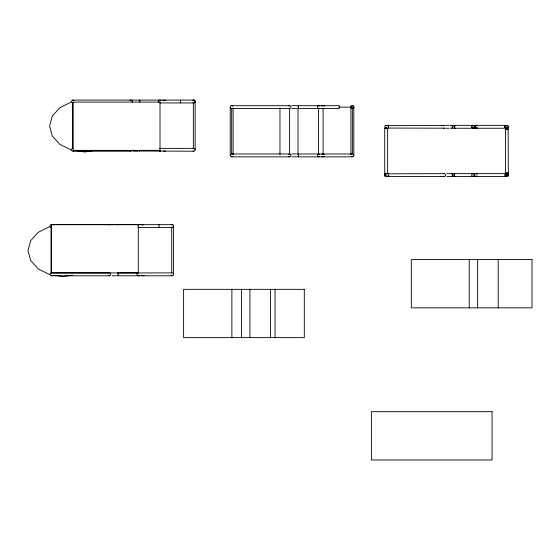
<?xml version="1.0" encoding="UTF-8"?>
<svg xmlns="http://www.w3.org/2000/svg" width="560" height="560" viewBox="0 0 560 560"><rect width="100%" height="100%" fill="white"/><g stroke="black" fill="none" stroke-linecap="round" stroke-linejoin="round"><path stroke-width="0.84" d="M455.014 176.477A1.449 0.686 -90 0 1 454.153 175.077A1.449 0.686 -90 0 1 455.014 173.677L450.877 173.677A1.449 1.267 -90 0 1 452.473 175.077A1.449 1.267 -90 0 1 450.877 176.477L505.162 176.526L505.162 173.628L454.839 173.628M388.703 175.455L388.661 176.526L444.171 176.526M475.104 127.526L475.062 128.247L475.013 127.176L474.607 127.176L474.663 127.82L472.122 127.82A1.449 1.442 -90 0 1 472.122 125.776L474.663 125.776L474.607 126.427L475.013 126.427L475.062 125.349L475.111 126.427M441.28 125.776L441.322 125.398M505.169 176.477L505.162 173.628M51.415 227.514C49.791 227.591 49.448 225.022 51.044 224.672L171.738 224.672C173.768 224.077 174.23 227.563 172.116 227.514L137.935 227.465M73.024 102.935C71.393 103.005 71.057 100.436 72.653 100.086L193.347 100.086C195.377 99.491 195.839 102.984 193.725 102.935L159.929 102.935M173.565 226.072L173.565 274.344L173.138 275.373L172.116 275.793L117.761 275.793L117.369 275.373M195.174 101.486L195.174 149.765L194.747 150.787L193.725 151.214L139.09 151.018M230.23 107.135L230.657 106.106L231.679 105.686L289.611 105.686C291.438 105.63 291.438 108.633 289.611 108.584L231.679 108.584L230.657 108.157L230.23 107.135L230.23 155.414L230.657 156.436L231.679 156.863L289.611 156.863C291.438 156.912 291.438 153.909 289.611 153.965L231.679 153.965L230.657 154.385L230.23 155.414M350.924 154.546L350.924 107.135C350.854 105.273 353.892 105.273 353.822 107.135L353.822 155.414L353.402 156.436L352.373 156.863L298.018 156.863L297.626 156.436M353.822 107.135A1.449 1.449 0 0 1 351.652 108.388A1.449 1.449 0 0 1 351.652 105.875A1.449 1.449 0 0 1 353.822 107.135C353.892 108.99 350.854 108.99 350.924 107.135M139.853 102.207C140.168 101.626 139.741 99.232 138.971 100.457M444.171 173.628L385.448 173.824M388.661 176.526L388.633 176.099L385.448 176.33M388.437 128.051L388.367 125.349L388.465 125.776M139.853 150.486L139.37 151.214M132.188 102.207C133.049 100.856 131.054 99.253 129.955 100.457M297.626 106.106L298.018 105.686L339.255 105.686L339.255 108.584L297.745 108.388M297.626 154.385L298.018 153.965L352.373 153.965L353.402 154.385L353.822 155.414M132.188 150.486L130.963 151.214L73.024 151.214C71.162 151.284 71.162 148.246 73.024 148.316M476.497 176.099L477.533 176.33M117.481 224.812L118.041 224.812M288.61 106.106L289.611 105.686M288.61 154.385L289.611 153.965L289.611 108.584L288.904 108.388M52.444 275.373C50.484 277.221 48.727 272.979 51.415 272.902M232.701 156.436L231.679 156.863M351.351 154.385L352.373 153.965L352.373 107.135L338.807 107.135M139.37 275.373C137.375 277.235 135.569 272.972 138.32 272.902M319.627 156.436C316.554 158.606 316.554 152.215 319.627 154.385M321.727 154.385L323.106 153.965L324.485 154.385M324.485 156.436L323.106 156.863L321.727 156.436M144.228 275.373L142.849 275.793L141.232 275.373M71.253 102.06L59.878 107.688L52.276 116.102L49.609 126.035L52.276 135.961L59.878 144.382L71.253 150.003M49.644 226.646L38.269 232.267L30.667 240.688L28 250.621L30.667 260.547L38.269 268.968L49.644 274.589M108.647 224.812L110.061 224.812M385.476 125.545L386.547 125.636M193.347 100.086L192.696 100.457A1.449 1.449 0 0 1 194.656 100.373A1.449 1.449 0 0 1 194.908 102.312A1.449 1.449 0 0 1 192.997 102.739L193.725 102.935M73.752 151.018L73.024 151.214M232.4 108.388L231.679 108.584L231.679 153.965L232.701 154.385M192.997 148.512L194.446 148.512L195.174 149.765M171.738 224.672L171.388 224.812A1.449 1.449 0 0 1 173.551 225.883A1.449 1.449 0 0 1 171.738 227.465L172.116 227.514M507.248 176.477L507.892 176.078L507.892 173.453L507.248 173.502L507.248 173.096L508.319 173.054L508.123 129.297L505.421 129.318L505.421 173.054L506.492 173.096L506.492 173.502L505.848 173.453L505.848 176.078L506.492 176.477M160.664 151.018L159.544 151.165L158.648 150.486M319.319 108.388C316.183 109.739 316.953 103.999 319.627 106.106M137.578 224.812L139.062 224.812M298.018 156.863L298.578 155.414L298.018 153.965L298.018 108.584L298.578 107.135L298.018 105.686M117.761 275.793L118.321 274.344L117.761 272.902M165.431 151.018L163.478 151.018M324.086 108.388L322.133 108.388M141.869 224.812L143.822 224.812M385.448 173.432L384.727 173.39L384.727 128.492L386.176 128.443L387.625 128.492L387.625 173.39L387.198 173.425M387.625 128.492L384.727 128.492M508.27 129.332L508.123 126.098A1.449 1.449 0 0 1 506.149 128.051A1.449 1.449 0 0 0 507.892 127.82L505.344 128.051A1.449 0.364 -90 0 0 505.526 126.798A1.449 0.364 -90 0 0 505.344 125.545L507.892 125.776A1.449 1.449 0 0 0 505.841 125.776A1.449 1.449 0 0 0 505.848 127.827A1.449 1.449 0 0 1 505.617 126.077L505.421 129.318M384.727 173.39L387.625 173.39M505.421 173.054L508.319 173.054M451.437 125.349L504.581 125.349L504.581 128.247L451.437 128.247M92.218 150.871L84.672 151.984L77.126 150.871M72.289 275.205L63.063 276.563L53.837 275.205M51.415 275.793L109.354 275.793C111.181 275.849 111.181 272.846 109.354 272.902M72.653 100.086L74.053 100.457M51.044 224.672L52.143 224.812M117.383 272.951L172.116 272.902L173.138 273.322L173.565 274.344M385.798 128.086L386.547 128.086M162.834 100.457L164.458 100.037L165.837 100.457M291.753 105.686L296.702 105.686M321.489 106.106L323.106 105.686L324.485 106.106M291.753 108.584L296.702 108.584M445.697 125.349L449.239 125.349M477.61 125.545L476.679 125.776M452.326 126.798L454.853 126.798M504.581 126.798L505.946 126.798M385.448 128.051L444.535 128.198A1.449 1.442 -90 0 1 443.436 128.051M476.497 128.051L477.61 128.051M445.697 128.247L449.239 128.247M159.551 148.365L193.347 148.365L193.347 102.669M133.098 151.214L138.054 151.214M291.753 153.965L296.702 153.965M291.753 156.863L296.702 156.863M446.88 173.628L450.184 173.628M476.315 173.824L477.533 173.824M452.151 175.077L454.524 175.077M473.102 175.077L474.642 175.077M505.162 175.077L506.87 175.077L506.87 173.054M446.88 176.526L450.184 176.526M142.814 224.623L51.387 224.623L51.387 272.902L138.285 272.902L138.285 224.623M108.976 272.951L51.044 272.951L51.044 227.255M112.259 275.793L116.445 275.793M231.679 105.686L232.701 106.106M352.373 156.863L351.351 156.436M193.725 151.214L192.997 151.018M172.116 275.793L171.094 275.373M289.611 156.863L288.61 156.436M130.963 151.214L130.249 151.018M109.354 275.793L108.353 275.373M160.972 100.457C159.866 99.26 157.752 100.807 158.648 102.207M388.661 173.628L388.703 174.356M440.811 176.477L440.79 176.099M506.87 128.058L506.87 129.318M498.204 259.574L498.204 307.853M477.645 259.574L477.645 307.853M469.238 259.574L469.238 307.853M386.547 176.064L386.176 176.505L385.798 176.064M386.176 128.058L386.176 128.492M385.798 125.636L444.535 125.398A1.449 1.442 -90 0 0 443.142 125.776M323.106 108.584L323.106 153.965M318.577 108.584L318.577 153.965M279.958 107.996L279.958 154.546M275.03 289.345L275.03 337.624M270.508 289.345L270.508 337.624M249.949 289.345L249.949 337.624M241.535 289.345L241.535 337.624M233.128 107.996L233.128 154.546M231.882 289.345L231.882 337.624M180.607 100.037L180.607 102.935M171.738 227.255L171.738 272.951M158.998 224.623L158.998 227.514M72.653 102.669L72.653 148.365M474.397 127.526A1.449 1.449 0 0 1 472.122 127.82A1.449 1.449 0 0 1 472.423 125.545A1.449 1.449 0 0 1 474.544 126.427M475.657 125.776A1.449 1.288 -90 0 1 477.477 125.776M477.211 128.051A1.449 1.288 -90 0 1 475.923 128.051M477.365 125.545A1.449 1.323 -90 0 1 477.638 125.776M475.272 125.776A1.449 0.763 -90 0 1 476.357 125.776M476.196 128.051A1.449 0.763 -90 0 1 475.433 128.051M455.364 128.198A1.449 0.686 -90 0 1 454.496 126.798A1.449 0.686 -90 0 1 455.364 125.398M450.345 125.769A1.449 1.218 -90 0 1 451.99 125.685A1.449 1.218 -90 0 1 452.207 127.631A1.449 1.218 -90 0 1 450.597 128.058M386.897 128.051A1.449 1.449 0 0 1 384.986 127.631A1.449 1.449 0 0 1 385.245 125.692A1.449 1.449 0 0 1 387.198 125.776M443.457 173.817A1.449 1.435 -90 0 1 445.347 174.244A1.449 1.435 -90 0 1 445.095 176.19A1.449 1.435 -90 0 1 443.163 176.106M475.244 173.824A1.449 0.763 -90 0 1 476.014 173.824M476.168 176.099A1.449 0.763 -90 0 1 475.09 176.099M475.909 173.824A1.449 1.316 -90 0 1 477.225 173.824M477.498 176.099A1.449 1.316 -90 0 1 475.636 176.099M474.411 174.706C474.467 180.502 474.579 170.499 474.411 174.706M505.575 175.077L505.568 175.455L508.249 175.455L508.298 175.077L508.249 174.706L505.568 174.706L505.575 175.077M160.013 102.088L73.115 102.088L73.115 150.367L160.013 150.367L160.013 102.088M532 259.574L411.306 259.574L411.306 307.853L532 307.853L532 259.574M304.297 289.345L183.603 289.345L183.603 337.624L304.297 337.624L304.297 289.345M492.079 411.684L371.385 411.684L371.385 459.963L492.079 459.963L492.079 411.684M385.245 176.19A1.449 1.449 0 0 0 387.198 176.099A1.456 1.449 -90 0 1 385.245 176.19A1.449 1.449 0 0 1 384.986 174.244A1.456 1.449 -90 0 1 386.897 173.817A1.449 1.449 0 0 0 384.986 174.244A1.456 1.449 -90 0 0 385.245 176.19M472.381 176.33A1.449 1.449 0 0 0 474.558 175.077A1.449 1.449 0 0 0 472.381 173.824A1.449 1.449 0 0 0 472.381 176.33M506.149 176.33A1.449 1.449 0 0 0 508.319 175.077A1.449 1.449 0 0 0 506.149 173.824A1.449 1.449 0 0 0 506.149 176.33"/></g></svg>
